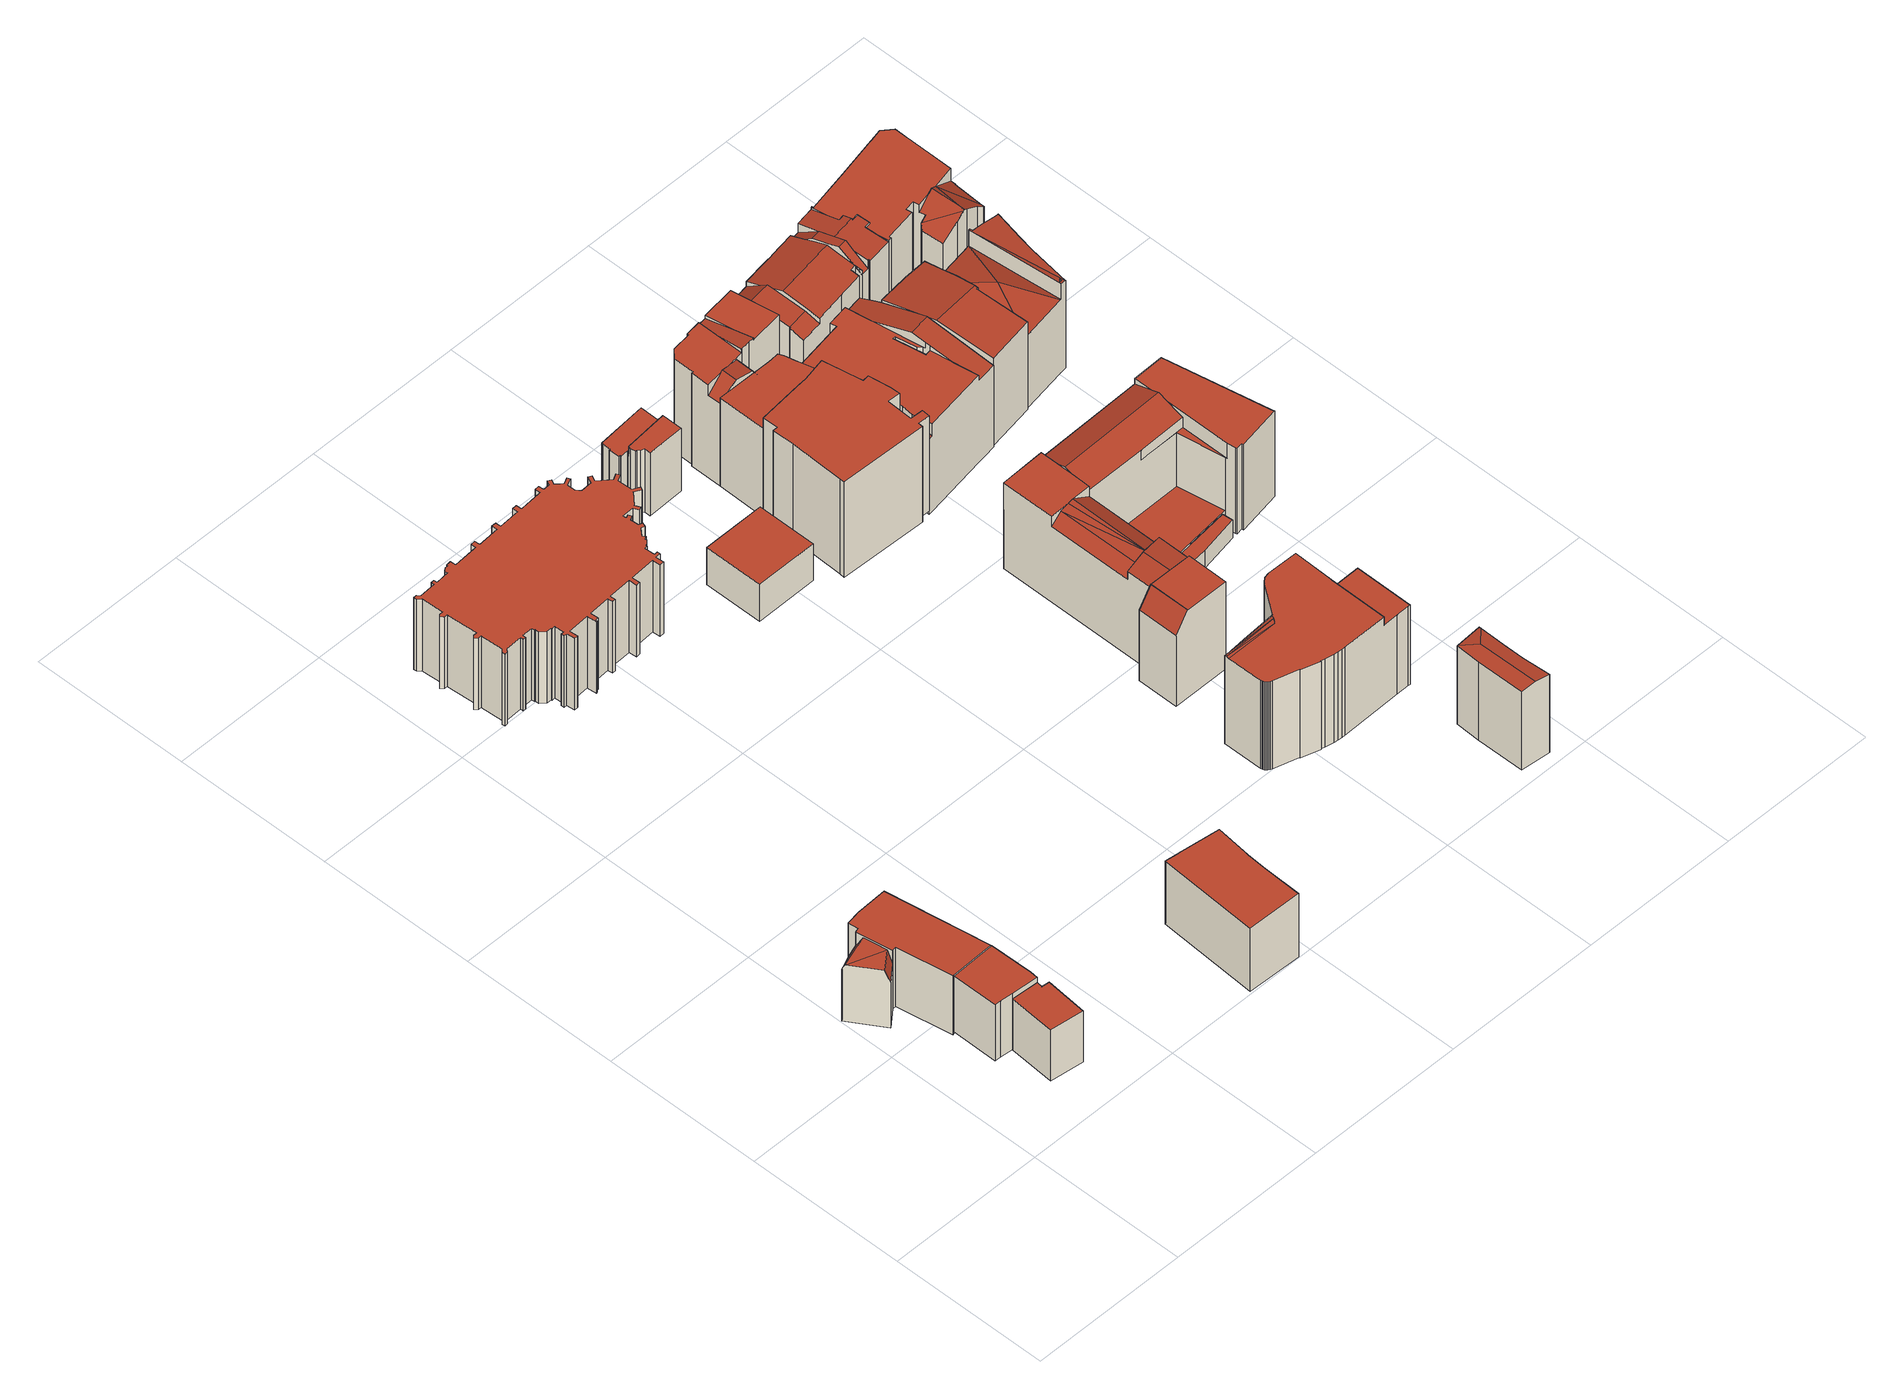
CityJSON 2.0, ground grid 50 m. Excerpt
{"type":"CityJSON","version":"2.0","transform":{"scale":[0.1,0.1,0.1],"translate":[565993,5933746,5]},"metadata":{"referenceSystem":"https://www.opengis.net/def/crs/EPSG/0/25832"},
"CityObjects":{
"building1":{"type":"Building","attributes":{"Gemeindeschluessel":"02000000","Geometrietyp2DReferenz":"3000","function":"31001_2010","roofType":"1000","measuredHeight":18.75,"storeysAboveGround":6},"geometry":[{"type":"MultiSurface","lod":"2","boundaries":[[[0,1,2,3]],[[3,2,4,5]],[[5,4,6,7]],[[8,9,6,4,2,1]],[[10,11,0,3,5,7]],[[11,10,9,8]],[[0,11,8,1]],[[10,7,6,9]]],"semantics":{"surfaces":[{"type":"WallSurface"},{"type":"RoofSurface"},{"type":"GroundSurface"}],"values":[0,0,0,1,2,0,0,0]}}]},
"building2":{"type":"Building","attributes":{"Gemeindeschluessel":"02000000","Geometrietyp2DReferenz":"3000","function":"31001_2010","roofType":"1000","measuredHeight":21.52,"storeysAboveGround":6},"geometry":[{"type":"MultiSurface","lod":"2","boundaries":[[[12,13,14,15,16,17,18]],[[19,20,13,12]],[[21,20,19]],[[22,23,20,21]],[[24,25,26]],[[27,28,29,30]],[[31,18,17,32]],[[32,17,16,33]],[[33,16,15,34]],[[35,36,37,38]],[[38,37,39,40]],[[40,39,41,42]],[[27,26,25,28]],[[43,22,21,19,12,18,31]],[[36,35,44,29,28,25,24,45]],[[46,47,43,31,32,33,34,48,49,44,35,38,40,42]],[[50,51,41,39,37,36,45,52,53,54,55]],[[50,55,14,13,20,23]],[[41,51,46,42]],[[44,49,53,52,30,29]],[[51,50,47,46]],[[52,45,24,26,27,30]],[[54,53,49,48]],[[43,47,50,23,22]],[[48,34,15,14,55,54]]],"semantics":{"surfaces":[{"type":"RoofSurface"},{"type":"WallSurface"},{"type":"GroundSurface"}],"values":[0,0,0,0,0,0,1,1,1,1,1,1,1,1,1,2,0,1,1,1,1,1,1,1,1]}}]},
"building3":{"type":"Building","attributes":{"Gemeindeschluessel":"02000000","Geometrietyp2DReferenz":"3000","function":"31001_2010","roofType":"1000","measuredHeight":20.35,"storeysAboveGround":6},"geometry":[{"type":"MultiSurface","lod":"2","boundaries":[[[56,57,58,59]],[[60,61,62,63]],[[63,62,64,65]],[[65,64,66,67]],[[67,66,57,56]],[[68,69,70,71]],[[61,60,71,70]],[[69,68,59,58]],[[59,68,71,60,63,65,67,56]],[[69,58,57,66,64,62,61,70]]],"semantics":{"surfaces":[{"type":"WallSurface"},{"type":"GroundSurface"},{"type":"RoofSurface"}],"values":[0,0,0,0,0,0,0,0,1,2]}}]},
"building4":{"type":"Building","attributes":{"Gemeindeschluessel":"02000000","Geometrietyp2DReferenz":"3000","function":"31001_2010","roofType":"1000","measuredHeight":23.06,"storeysAboveGround":6},"geometry":[{"type":"MultiSurface","lod":"2","boundaries":[[[72,73,74,75]],[[76,77,78,79]],[[79,78,80,81]],[[81,80,82,83]],[[84,74,73,82,80,78,77]],[[76,79,81,83,72,75,85]],[[85,75,74,84]],[[76,85,84,77]],[[72,83,82,73]]],"semantics":{"surfaces":[{"type":"WallSurface"},{"type":"RoofSurface"},{"type":"GroundSurface"}],"values":[0,0,0,0,1,2,0,0,0]}}]},
"building5":{"type":"Building","attributes":{"name":"St.-Petri-Kirche","Gemeindeschluessel":"02000000","Geometrietyp2DReferenz":"3000","function":"31001_3040","roofType":"1000","measuredHeight":26.15,"storeysAboveGround":1},"geometry":[{"type":"MultiSurface","lod":"2","boundaries":[[[86,87,88,89,90,91,92,93,94,95,96,97,98,99,100,101,102,103,104,105,106,107,108,109,110,111,112,113,114,115,116,117,118,119,120,121,122,123,124,125,126,127,128,129,130,131,132,133,134,135,136,137,138,139,140,141,142,143,144,145,146,147,148,149,150,151,152,153,154,155,156,157,158,159,160,161,162,163,164,165,166,167,168,169,170,171,172,173,174,175,176,177,178,179,180,181,182,183,184,185,186,187,188,189,190,191,192,193,194,195,196,197,198,199,200,201,202,203,204,205,206,207,208,209,210,211,212,213,214,215]],[[216,217,218,219,220,221,222,223,224,225,226,227,228,229,230,231,232,233,234,235,236,237,238,239,240,241,242,243,244,245,246,247,248,249,250,251,252,253,254,255,256,257,258,259,260,261,262,263,264,265,266,267,268,269,270,271,272,273,274,275,276,277,278,279,280,281,282,283,284,285,286,287,288,289,290,291,292,293,294,295,296,297,298,299,300,301,302,303,304,305,306,307,308,309,310,311,312,313,314,315,316,317,318,319,320,321,322,323,324,325,326,327,328,329,330,331,332,333,334,335,336,337,338,339,340,341,342,343,344,345]],[[345,344,87,86]],[[344,343,88,87]],[[343,342,89,88]],[[342,341,90,89]],[[341,340,91,90]],[[340,339,92,91]],[[339,338,93,92]],[[338,337,94,93]],[[337,336,95,94]],[[336,335,96,95]],[[335,334,97,96]],[[334,333,98,97]],[[333,332,99,98]],[[332,331,100,99]],[[331,330,101,100]],[[330,329,102,101]],[[329,328,103,102]],[[328,327,104,103]],[[327,326,105,104]],[[326,325,106,105]],[[325,324,107,106]],[[324,323,108,107]],[[323,322,109,108]],[[322,321,110,109]],[[321,320,111,110]],[[320,319,112,111]],[[319,318,113,112]],[[318,317,114,113]],[[317,316,115,114]],[[316,315,116,115]],[[315,314,117,116]],[[314,313,118,117]],[[313,312,119,118]],[[312,311,120,119]],[[311,310,121,120]],[[310,309,122,121]],[[309,308,123,122]],[[308,307,124,123]],[[307,306,125,124]],[[306,305,126,125]],[[305,304,127,126]],[[304,303,128,127]],[[303,302,129,128]],[[302,301,130,129]],[[301,300,131,130]],[[300,299,132,131]],[[299,298,133,132]],[[298,297,134,133]],[[297,296,135,134]],[[296,295,136,135]],[[295,294,137,136]],[[294,293,138,137]],[[293,292,139,138]],[[292,291,140,139]],[[291,290,141,140]],[[290,289,142,141]],[[289,288,143,142]],[[288,287,144,143]],[[287,286,145,144]],[[286,285,146,145]],[[285,284,147,146]],[[284,283,148,147]],[[283,282,149,148]],[[282,281,150,149]],[[281,280,151,150]],[[280,279,152,151]],[[279,278,153,152]],[[278,277,154,153]],[[277,276,155,154]],[[276,275,156,155]],[[275,274,157,156]],[[274,273,158,157]],[[273,272,159,158]],[[272,271,160,159]],[[271,270,161,160]],[[270,269,162,161]],[[269,268,163,162]],[[268,267,164,163]],[[267,266,165,164]],[[266,265,166,165]],[[265,264,167,166]],[[264,263,168,167]],[[263,262,169,168]],[[262,261,170,169]],[[261,260,171,170]],[[260,259,172,171]],[[259,258,173,172]],[[258,257,174,173]],[[257,256,175,174]],[[256,255,176,175]],[[255,254,177,176]],[[254,253,178,177]],[[253,252,179,178]],[[252,251,180,179]],[[251,250,181,180]],[[250,249,182,181]],[[249,248,183,182]],[[248,247,184,183]],[[247,246,185,184]],[[246,245,186,185]],[[245,244,187,186]],[[244,243,188,187]],[[243,242,189,188]],[[242,241,190,189]],[[241,240,191,190]],[[240,239,192,191]],[[239,238,193,192]],[[238,237,194,193]],[[237,236,195,194]],[[236,235,196,195]],[[235,234,197,196]],[[234,233,198,197]],[[233,232,199,198]],[[232,231,200,199]],[[231,230,201,200]],[[230,229,202,201]],[[229,228,203,202]],[[228,227,204,203]],[[227,226,205,204]],[[226,225,206,205]],[[225,224,207,206]],[[224,223,208,207]],[[223,222,209,208]],[[222,221,210,209]],[[221,220,211,210]],[[220,219,212,211]],[[219,218,213,212]],[[218,217,214,213]],[[217,216,215,214]],[[216,345,86,215]]],"semantics":{"surfaces":[{"type":"GroundSurface"},{"type":"RoofSurface"},{"type":"WallSurface"}],"values":[0,1,2,2,2,2,2,2,2,2,2,2,2,2,2,2,2,2,2,2,2,2,2,2,2,2,2,2,2,2,2,2,2,2,2,2,2,2,2,2,2,2,2,2,2,2,2,2,2,2,2,2,2,2,2,2,2,2,2,2,2,2,2,2,2,2,2,2,2,2,2,2,2,2,2,2,2,2,2,2,2,2,2,2,2,2,2,2,2,2,2,2,2,2,2,2,2,2,2,2,2,2,2,2,2,2,2,2,2,2,2,2,2,2,2,2,2,2,2,2,2,2,2,2,2,2,2,2,2,2,2,2]}}]},
"building6":{"type":"Building","attributes":{"Gemeindeschluessel":"02000000","Geometrietyp2DReferenz":"3000","function":"31001_3040","roofType":"1000","measuredHeight":13.48,"storeysAboveGround":4},"geometry":[{"type":"MultiSurface","lod":"2","boundaries":[[[346,347,348,349]],[[350,351,352,353]],[[350,349,348,351]],[[351,348,347,352]],[[352,347,346,353]],[[353,346,349,350]]],"semantics":{"surfaces":[{"type":"RoofSurface"},{"type":"GroundSurface"},{"type":"WallSurface"}],"values":[0,1,2,2,2,2]}}]},
"building7":{"type":"Building","attributes":{"Gemeindeschluessel":"02000000","Geometrietyp2DReferenz":"3000","function":"31001_2010","roofType":"1000","measuredHeight":22.93,"storeysAboveGround":5},"geometry":[{"type":"MultiSurface","lod":"2","boundaries":[[[354,355,356,357,358,359,360,361,362,363,364,365,366,367,368]],[[369,368,367,370]],[[370,367,366,371]],[[371,366,365,372]],[[372,365,364,373]],[[373,364,363,374]],[[375,360,359,376]],[[376,359,358,377]],[[377,358,357,378]],[[378,357,356,379]],[[379,356,355,380]],[[380,355,354,381]],[[381,354,368,369]],[[361,382,383,362]],[[384,385,386,387]],[[387,386,388,389]],[[390,391,392,393]],[[394,395,384,387,389,396,390,393,375,376,377,378,379,380,381,369,370,371,372,373,374]],[[397,388,386,385,398,399,383,382,392,391]],[[397,391,390,396]],[[388,397,396,389]],[[398,385,384,395]],[[399,398,395,394]],[[375,393,392,382,361,360]],[[394,374,363,362,383,399]]],"semantics":{"surfaces":[{"type":"RoofSurface"},{"type":"WallSurface"},{"type":"GroundSurface"}],"values":[0,1,1,1,1,1,1,1,1,1,1,1,1,1,1,1,1,2,0,1,1,1,1,1,1]}}]},
"building8":{"type":"Building","attributes":{"Gemeindeschluessel":"02000000","Geometrietyp2DReferenz":"3000","function":"31001_2010","roofType":"1000","measuredHeight":32.41,"storeysAboveGround":9},"geometry":[{"type":"MultiSurface","lod":"2","boundaries":[[[400,401,402,403]],[[404,405,400]],[[406,407,408,409]],[[409,408,410,411]],[[411,410,412,413]],[[413,412,414,415]],[[415,414,416,417]],[[417,416,418,419]],[[419,418,420,421]],[[421,420,422,423]],[[424,425,426,427]],[[428,429,430,431]],[[431,430,432,433]],[[433,432,434,435]],[[435,434,436,437]],[[437,436,438,439]],[[439,438,440,441]],[[441,440,442,443]],[[443,442,444,445]],[[446,447,448,449]],[[449,448,450,451]],[[452,453,454,455]],[[455,454,456,457]],[[458,424,459,460]],[[444,442,440,438,436,434,432,430,429,426,425,461,450,448,447,462,463,464,465,405,404,422,420,418,416,414,412,410,408,407]],[[452,455,457,428,431,433,435,437,439,441,443,445,406,409,411,413,415,417,419,421,423,466,467,468,446,449,451,469,458,460]],[[466,423,422,404,400,403]],[[458,469,461,425,424]],[[453,452,460,459]],[[469,451,450,461]],[[446,468,462,447]],[[468,467,470,463,462]],[[428,457,456,427,426,429]],[[406,445,444,407]],[[465,464,401]],[[467,466,403,402,470]],[[453,459,424,427,456,454]],[[401,464,463,470,402]],[[405,465,401,400]]],"semantics":{"surfaces":[{"type":"RoofSurface"},{"type":"WallSurface"},{"type":"GroundSurface"}],"values":[0,0,1,1,1,1,1,1,1,1,1,1,1,1,1,1,1,1,1,1,1,1,1,1,0,2,1,1,1,1,1,1,1,1,1,1,0,0,0]}}]},
"building9":{"type":"Building","attributes":{"Gemeindeschluessel":"02000000","Geometrietyp2DReferenz":"3000","function":"31001_2010","roofType":"1000","measuredHeight":34.84,"storeysAboveGround":9},"geometry":[{"type":"MultiSurface","lod":"2","boundaries":[[[471,472,473,474,475,476,477,478,479,480,481,482,483,484,485,486,487,488,489,490,491]],[[492,493,494,495,496,497,498,499,500,501,502,503,504,505,506,507,508,509,510,511,512]],[[512,511,472,471]],[[511,510,473,472]],[[510,509,474,473]],[[509,508,475,474]],[[508,507,476,475]],[[507,506,477,476]],[[506,505,478,477]],[[505,504,479,478]],[[504,503,480,479]],[[503,502,481,480]],[[502,501,482,481]],[[501,500,483,482]],[[500,499,484,483]],[[499,498,485,484]],[[498,497,486,485]],[[497,496,487,486]],[[496,495,488,487]],[[495,494,489,488]],[[494,493,490,489]],[[493,492,491,490]],[[492,512,471,491]]],"semantics":{"surfaces":[{"type":"GroundSurface"},{"type":"RoofSurface"},{"type":"WallSurface"}],"values":[0,1,2,2,2,2,2,2,2,2,2,2,2,2,2,2,2,2,2,2,2,2,2]}}]},
"building10":{"type":"Building","attributes":{"Gemeindeschluessel":"02000000","Geometrietyp2DReferenz":"3000","function":"51009_1610","roofType":"1000","measuredHeight":7.32},"geometry":[{"type":"MultiSurface","lod":"2","boundaries":[[[513,514,515,516]],[[517,518,519,520]],[[518,517,513,516]],[[517,520,514,513]],[[520,519,515,514]],[[519,518,516,515]]],"semantics":{"surfaces":[{"type":"RoofSurface"},{"type":"GroundSurface"},{"type":"WallSurface"}],"values":[0,1,2,2,2,2]}}]},
"building11":{"type":"Building","attributes":{"Gemeindeschluessel":"02000000","Geometrietyp2DReferenz":"3000","function":"31001_2010","roofType":"1000","measuredHeight":32.23,"storeysAboveGround":10},"geometry":[{"type":"MultiSurface","lod":"2","boundaries":[[[521,522,523,524,525,526,527,528,529,530,531]],[[532,533,534,535,536,537,538,539,540,541,542]],[[541,531,530,542]],[[532,529,528,533]],[[533,528,527,534]],[[534,527,526,535]],[[535,526,525,536]],[[536,525,524,537]],[[537,524,523,538]],[[538,523,522,539]],[[539,522,521,540]],[[541,540,521,531]],[[532,542,530,529]]],"semantics":{"surfaces":[{"type":"RoofSurface"},{"type":"GroundSurface"},{"type":"WallSurface"}],"values":[0,1,2,2,2,2,2,2,2,2,2,2,2]}}]},
"building12":{"type":"Building","attributes":{"Gemeindeschluessel":"02000000","Geometrietyp2DReferenz":"3000","function":"31001_2010","roofType":"3200","measuredHeight":29.2,"storeysAboveGround":7},"geometry":[{"type":"MultiSurface","lod":"2","boundaries":[[[543,544,545,546,547,548]],[[549,550,551,552]],[[553,546,545,554]],[[554,545,544,555]],[[556,549,552,557,553,554,555]],[[558,557,552,551,559]],[[560,556,555,544,543]],[[547,546,553,557,558]],[[550,549,556,560]],[[547,558,559,548]],[[550,560,543,548,559,551]]],"semantics":{"surfaces":[{"type":"RoofSurface"},{"type":"WallSurface"},{"type":"GroundSurface"}],"values":[0,1,1,1,2,1,1,1,1,0,0]}}]},
"building13":{"type":"Building","attributes":{"Gemeindeschluessel":"02000000","Geometrietyp2DReferenz":"3000","function":"31001_2010","roofType":"1000","measuredHeight":12.97,"storeysAboveGround":3},"geometry":[{"type":"MultiSurface","lod":"2","boundaries":[[[561,562,563,564]],[[564,563,565,566]],[[567,562,561,568]],[[565,567,568,566]],[[561,564,566,568]],[[563,562,567,565]]],"semantics":{"surfaces":[{"type":"WallSurface"},{"type":"GroundSurface"},{"type":"RoofSurface"}],"values":[0,0,0,0,1,2]}}]},
"building14":{"type":"Building","attributes":{"Gemeindeschluessel":"02000000","Geometrietyp2DReferenz":"3000","function":"31001_2010","roofType":"1000","measuredHeight":35.14,"storeysAboveGround":7},"geometry":[{"type":"MultiSurface","lod":"2","boundaries":[[[569,570,571,572,573]],[[574,575,576,577,578,579,580,581,582,583,584,571]],[[585,586,574,570,569]],[[587,588,586,585]],[[589,590,591,592,593,594,595,576,596]],[[593,597,598,599,600]],[[601,602,603,604,605,606,607,608,609]],[[610,611,612,613,614]],[[615,616,617,618]],[[619,620,621]],[[622,583,582,623]],[[623,582,581,624]],[[624,581,580,625]],[[625,580,579,626]],[[626,579,578,627]],[[595,577,576]],[[571,584,572]],[[617,588,587,618]],[[575,596,576]],[[593,592,597]],[[593,600,594]],[[534,628,629,533]],[[533,629,630,631]],[[619,632,633,620]],[[634,607,606,635]],[[635,606,605,636]],[[613,604,603,614]],[[536,602,601,535]],[[637,612,611,538]],[[538,611,610,537]],[[638,615,618,587,585,569,573,542]],[[536,535,534,533,631,639,640,641,638,542,622,623,624,625,626,627,642,634,635,636,637,538,537]],[[642,627,578,577,595,594,600,599]],[[575,574,586,588,617,616,589,596]],[[641,640,632,619,621,591,590]],[[634,642,599,598,643,608,607]],[[536,537,610,614,603,602]],[[637,636,605,604,613,612]],[[632,640,639,644]],[[644,639,631,630]],[[534,535,601,609,628]],[[638,641,590,589,616,615]],[[621,620,633,643,598,597,592,591]],[[574,571,570]],[[622,542,573,572,584,583]],[[644,630,629,628,609,608,643,633,632]]],"semantics":{"surfaces":[{"type":"RoofSurface"},{"type":"WallSurface"},{"type":"GroundSurface"}],"values":[0,0,0,0,0,0,0,0,0,0,1,1,1,1,1,1,1,1,1,1,1,1,1,1,1,1,1,1,1,1,1,2,1,1,1,1,1,1,1,1,1,1,1,1,1,0]}}]},
"building15":{"type":"Building","attributes":{"Gemeindeschluessel":"02000000","Geometrietyp2DReferenz":"3000","function":"31001_2010","roofType":"1000","measuredHeight":32.27,"storeysAboveGround":7},"geometry":[{"type":"MultiSurface","lod":"2","boundaries":[[[645,646,647,648,649]],[[650,651,652,653]],[[654,655,656,657]],[[658,659,660,661,662,663,664,665,666]],[[667,658,655]],[[668,669,658]],[[667,668,658]],[[670,671,667,653,652,672]],[[671,673,674,659,669,668]],[[675,676,677,678,679,662,680]],[[678,681,682,683,663,679]],[[684,685,686,687,688]],[[646,689,690,647]],[[683,664,663]],[[662,661,680]],[[674,660,659]],[[671,670,673]],[[687,676,675,688]],[[691,692,693,694]],[[694,693,695,696]],[[696,695,697,698]],[[698,697,699,700]],[[700,699,701,702]],[[681,703,682]],[[704,705,706,707]],[[708,685,684,709]],[[710,646,645,651,650,657,656,666,665,711]],[[709,684,688,675,680,661,712]],[[712,661,660,674,673,670,672,649,648,713]],[[708,709,712,713,704,707,710,711,714,691,694,696,698,700,702]],[[705,704,713,648,647,690]],[[654,657,650,653,667]],[[714,711,665,664,683,682,703,715]],[[708,702,701,716,686,685]],[[692,691,714,715]],[[677,676,687,686,716]],[[681,678,677]],[[663,662,679]],[[667,671,668]],[[659,658,669]],[[658,666,656,655]],[[645,649,672,652,651]],[[710,707,706,689,646]],[[681,677,716,701,699,697,695,693,692,715,703]],[[654,667,655]],[[705,690,689,706]]],"semantics":{"surfaces":[{"type":"RoofSurface"},{"type":"WallSurface"},{"type":"GroundSurface"}],"values":[0,0,0,0,0,0,0,0,0,0,0,0,1,1,1,1,1,1,1,1,1,1,1,1,1,1,1,1,1,2,1,1,1,1,1,1,1,1,1,1,1,1,1,0,0,0]}}]},
"building16":{"type":"Building","attributes":{"Gemeindeschluessel":"02000000","Geometrietyp2DReferenz":"3000","function":"51009_1610","roofType":"1000","measuredHeight":6.52},"geometry":[{"type":"MultiSurface","lod":"2","boundaries":[[[717,718,719,720]],[[720,719,721,722]],[[722,721,723,724]],[[718,717,725,726]],[[726,725,724,723]],[[724,725,717,720,722]],[[726,723,721,719,718]]],"semantics":{"surfaces":[{"type":"WallSurface"},{"type":"GroundSurface"},{"type":"RoofSurface"}],"values":[0,0,0,0,0,1,2]}}]},
"building17":{"type":"Building","attributes":{"Gemeindeschluessel":"02000000","Geometrietyp2DReferenz":"3000","function":"31001_2010","roofType":"1000","measuredHeight":35.11,"storeysAboveGround":7},"geometry":[{"type":"MultiSurface","lod":"2","boundaries":[[[727,728,729,730]],[[731,727,732]],[[727,731,733,734,728]],[[735,736,737,738,739,740,741,742]],[[743,744,745,746]],[[747,748,749,750]],[[742,751,735]],[[752,753,754,755]],[[755,754,756,757]],[[757,756,758,759]],[[759,758,760,761]],[[762,763,764]],[[733,765,766,734]],[[767,741,740,768]],[[768,740,739,769]],[[769,739,738,770]],[[762,771,772]],[[773,774,775,539]],[[539,775,776,538]],[[777,778,779,780,781,782,783,784,785,786,764,763,765,733,731,732,787,788]],[[783,782,781,780,779,778,777,789,790,791,792,793,794,795,743,746,796,797,798,773,539,538,799,637,747,750,800,767,768,769,770,801,784],[802,752,755,757,759,761,803]],[[775,774,804,805,806,745,744,807,808,766,765,763,762,772,760,758,756,754,753,809,810,735,751,749,748,811,812,776]],[[776,812,811,748,747,637,799,538]],[[788,813,730,729,791,790,789,777]],[[729,728,734,766,808,794,793,792,791]],[[785,784,801,770,738,737]],[[810,809,814,736,735]],[[760,772,771,803,761]],[[802,803,771,814,809,753,752]],[[749,751,742,741,767,800,750]],[[773,798,797,805,804,774]],[[796,746,745,806,805,797]],[[795,794,808,807,744,743]],[[814,771,762,764,786,785,737,736]],[[787,732,727,730,813,788]]],"semantics":{"surfaces":[{"type":"RoofSurface"},{"type":"WallSurface"},{"type":"GroundSurface"}],"values":[0,0,0,0,1,1,1,1,1,1,1,1,1,1,1,1,1,1,1,1,2,0,1,1,1,1,1,1,1,1,1,1,1,0,0]}}]},
"building18":{"type":"Building","attributes":{"Gemeindeschluessel":"02000000","Geometrietyp2DReferenz":"3000","function":"31001_2010","roofType":"1000","measuredHeight":7.52,"storeysAboveGround":1},"geometry":[{"type":"MultiSurface","lod":"2","boundaries":[[[815,816,817,818]],[[819,561,820,821]],[[819,821,815,818]],[[821,820,816,815]],[[820,561,817,816]],[[561,819,818,817]]],"semantics":{"surfaces":[{"type":"RoofSurface"},{"type":"GroundSurface"},{"type":"WallSurface"}],"values":[0,1,2,2,2,2]}}]},
"building19":{"type":"Building","attributes":{"Gemeindeschluessel":"02000000","Geometrietyp2DReferenz":"3000","function":"31001_2010","roofType":"3100","measuredHeight":34.85,"storeysAboveGround":7},"geometry":[{"type":"MultiSurface","lod":"2","boundaries":[[[822,823,824,825]],[[826,827,828,829]],[[829,828,830,831]],[[832,833,834,835]],[[835,834,836,837]],[[838,822,825,832,835,837,826,829,831]],[[839,827,826,837,836]],[[840,823,822,838,841]],[[841,838,831,830]],[[833,832,825,824]],[[841,830,828,827,839,840]],[[833,824,823,840,839,836,834]]],"semantics":{"surfaces":[{"type":"WallSurface"},{"type":"GroundSurface"},{"type":"RoofSurface"}],"values":[0,0,0,0,0,1,0,0,0,0,2,2]}}]},
"building20":{"type":"Building","attributes":{"name":"Volkshochschule","Gemeindeschluessel":"02000000","Geometrietyp2DReferenz":"3000","function":"31001_2010","roofType":"3100","measuredHeight":36.52,"storeysAboveGround":7},"geometry":[{"type":"MultiSurface","lod":"2","boundaries":[[[842,843,844,845,846]],[[847,848,849,850,843,842]],[[851,852,848,847,853,854]],[[855,856,857,858,859]],[[860,861,862,856,855]],[[863,856,862]],[[863,864,865,866,857,856]],[[867,868,869,870,871,872]],[[873,874,875,876,877,878]],[[879,880,881,882,875,874]],[[883,884,885,886,881,880]],[[876,887,888,889,890,891,892,893]],[[894,895,896,897,898,899,900,901,902,903]],[[904,905,906,907]],[[908,909,910,911,912]],[[913,909,908]],[[914,915,916,917,913,908]],[[917,918,919,909,913]],[[918,917,916]],[[920,921,910]],[[922,920,910]],[[605,859,923]],[[924,925,926,927]],[[635,854,853,634]],[[844,928,845]],[[750,861,860,929]],[[929,860,855,930]],[[878,931,873]],[[883,932,884]],[[933,934,935,936]],[[936,935,937,938]],[[938,937,939,940]],[[871,941,942,872]],[[870,869,943]],[[944,868,867,768]],[[945,892,891,946]],[[946,891,890,947]],[[876,893,877]],[[870,941,871]],[[902,948,949,903]],[[885,950,886]],[[951,901,900,952]],[[952,900,899,953]],[[927,899,898,924]],[[954,905,904,955]],[[956,957,958,959]],[[922,960,961,920]],[[962,963,964,965]],[[966,967,968,969]],[[969,968,970,971]],[[971,970,972,973]],[[942,941,870,943,958,957,954,955,974,975,976]],[[846,845,928,977,978,979,980,981,982,983,642]],[[750,984,985,986,767,987,864,863,862,861]],[[886,988,888,887,876,875,882,881]],[[989,990,991,883,880,879,874,873]],[[866,865,992,993,896,895,994,995,996,997,998]],[[999,921,920,961,1000,1001,1002,1003,1004,1005,1006]],[[1007,1008,1009,1010,1011,973,972,1012,1013,919,918,916,915]],[[971,973,1011,1010,1009,1008,1007,956,959,1014,944,768,1015,1016,767,986,985,984,750,929,930,1017,636,1018,635,634,1019,1020,642,983,982,981,980,1021,1022,945,946,947,1023,1024,1025,962,965,1026,1027,1028,951,952,953,1029,1005,1004,1003,1002,1001,1030,966,969],[1031,1032,1033,1034,1035,933,936,938,940,1036,1037,1038,1039,998,997,996,995,994]],[[844,1040,850,1041,1042,1043,990,989,873,931,979,978,977,928]],[[1044,1045,1046,1047,1048,939,937,935,934,932,883,991,990,1043,1042,1041]],[[1020,1019,634,853,847,842,846,642]],[[1045,1044,1041,850,849,848,852]],[[1038,1037,1036,940,939,1048,1047,1046]],[[858,857,866,998,1039,1038,1046]],[[979,931,878,877,893,892,945,1022,1021,980]],[[933,1035,1034,1033,1049,950,885,884,932,934]],[[1016,1015,768,867,872,942,976,1050,987,767]],[[1032,1031,994,895,894,903,949,1049,1033]],[[899,927,926,1051,1006,1005,1029,953]],[[1000,1052,967,966,1030,1001]],[[925,911,910,1053,1051,926]],[[957,914,908,912,906,905,954]],[[909,919,1013,960,922,910]],[[957,956,1007,915,914]],[[907,906,912,911,925,924,898,897]],[[1054,974,955,904,907,897,896,993]],[[948,902,901,951,1028,1027,1055]],[[1027,1026,965,964,1056,1055]],[[1057,1058,963,962,1025,1024]],[[889,1057,1024,1023,947,890]],[[1014,959,958,943,869,868,944]],[[976,975,974,1054,1059,1050]],[[636,1017,930,855,859,605]],[[1018,636,605,923,851,854,635]],[[923,859,858,1046,1045,852,851]],[[850,1040,844,843]],[[864,987,1050,1059,1054,993,992,865]],[[1013,1012,972,970,968,967,1052,1000,961,960]],[[1053,910,921,999,1006,1051]],[[988,886,950,1049,949,948,1055,1056,964,963,1058,1057,889,888]]],"semantics":{"surfaces":[{"type":"RoofSurface"},{"type":"WallSurface"},{"type":"GroundSurface"}],"values":[0,0,0,0,0,0,0,0,0,0,0,0,0,0,0,0,0,0,0,0,0,0,0,1,1,1,1,1,1,1,1,1,1,1,1,1,1,1,1,1,1,1,1,1,1,1,1,1,1,1,1,0,1,1,1,1,1,1,1,2,0,0,1,1,1,1,1,1,1,1,1,1,1,1,1,1,1,1,1,1,1,1,1,1,1,1,1,1,0,0,0,0]}}]},
"building21":{"type":"Building","attributes":{"Gemeindeschluessel":"02000000","Geometrietyp2DReferenz":"3000","function":"31001_2010","roofType":"3500","measuredHeight":32.42,"storeysAboveGround":7},"geometry":[{"type":"MultiSurface","lod":"2","boundaries":[[[1060,1061,1062,1063,1064]],[[1065,1062,1061,1066,1067,1068]],[[1069,1070,1071,1072,1062,1065]],[[1072,1073,1063,1062]],[[1074,1075,1076,1077,1078,1079,1080,1081,1082,1083]],[[1084,1085,1086,1087]],[[1087,1086,1088,1089]],[[1090,1091,1085,1084]],[[1092,1068,1067,1093]],[[1093,1067,1066,1094]],[[1095,1081,1080,1096]],[[1096,1080,1079,1097]],[[1097,1079,1078,1098]],[[1098,1078,1077,1099]],[[1099,1077,1076,1100]],[[1073,1101,1083,1063]],[[1102,1103,1104,1105]],[[1106,1107,1103,1102]],[[1105,1104,1107,1106]],[[1108,1109,1110,1111,1112,1113,1101,1073,1072,1071,1070]],[[1099,1100,1114,1115,1112,1111,1110,1109,1108,1116,1117,1092,1093,1094,1118,1119,1120,1090,1084,1087,1089,1121,1122,1123,1124,1125,1095,1096,1097,1098],[1105,1106,1102]],[[1117,1116,1108,1070,1069,1065,1068,1092]],[[1112,1115,1114,1100,1076,1075,1074,1113]],[[1081,1095,1125,1124,1126,1127,1082]],[[1118,1094,1066,1061,1060,1119]],[[1064,1063,1083,1082,1127,1128,1129]],[[1120,1119,1060,1064,1129,1091,1090]],[[1130,1131,1126,1124,1123,1122]],[[1088,1132,1130,1122,1121,1089]],[[1091,1129,1128,1127,1126,1131,1130,1132,1088,1086,1085]],[[1101,1113,1074,1083],[1104,1103,1107]]],"semantics":{"surfaces":[{"type":"RoofSurface"},{"type":"WallSurface"},{"type":"GroundSurface"}],"values":[0,0,0,0,0,1,1,1,1,1,1,1,1,1,1,1,1,1,1,1,2,1,1,1,1,1,1,1,1,0,0]}}]},
"building22":{"type":"Building","attributes":{"Gemeindeschluessel":"02000000","Geometrietyp2DReferenz":"3000","function":"31001_2010","roofType":"1000","measuredHeight":34.12,"storeysAboveGround":7},"geometry":[{"type":"MultiSurface","lod":"2","boundaries":[[[1133,1134,1135,1136,1137,1138]],[[1139,1140,1141,1142]],[[1143,1144,1145,1146,1147,1141,1140]],[[1147,1148,1149,1150,1151,1141]],[[1152,1153,1154,1155]],[[1155,1154,1156,1157]],[[1157,1156,1158,1159]],[[1159,1158,1160,1161]],[[1162,1163,1164,1165]],[[1165,1164,1166,1167]],[[1167,1166,1168,1169]],[[1151,1170,1141]],[[1171,1172,1173]],[[1174,1138,1137,1175]],[[1176,1134,1133,1177]],[[1177,1133,1138,1174]],[[1178,1146,1145,1179]],[[1179,1145,1144,1180]],[[1180,1144,1143,1181]],[[1182,1150,1149,1183]],[[1183,1149,1148,1184]],[[1185,1186,1187,1188]],[[1188,1187,1189,1190]],[[1191,1192,1186,1185]],[[1193,1194,1195,1196]],[[1181,1143,1140,1139,1135,1134,1176]],[[1182,1183,1184,1178,1179,1180,1181,1176,1177,1174,1175,1197,1198,1199,1200,1201,1193,1196,1152,1155,1157,1159,1161,1191,1185,1188,1190,1202,1162,1165,1167,1169]],[[1160,1158,1156,1154,1153,1195,1194,1203,1204,1205,1206,1172,1171,1141,1170,1168,1166,1164,1163,1207,1189,1187,1186,1192]],[[1207,1163,1162,1202]],[[1204,1203,1201,1200]],[[1178,1184,1148,1147,1146]],[[1141,1171,1142]],[[1197,1175,1137,1136,1208]],[[1205,1204,1200,1199]],[[1206,1205,1199,1198]],[[1198,1197,1208,1173,1172,1206]],[[1182,1169,1168,1170,1151,1150]],[[1160,1192,1191,1161]],[[1195,1153,1152,1196]],[[1203,1194,1193,1201]],[[1189,1207,1202,1190]],[[1135,1139,1142,1171,1173,1208,1136]]],"semantics":{"surfaces":[{"type":"RoofSurface"},{"type":"WallSurface"},{"type":"GroundSurface"}],"values":[0,0,0,0,1,1,1,1,1,1,1,1,1,1,1,1,1,1,1,1,1,1,1,1,1,1,2,0,1,1,1,1,1,1,1,1,1,1,1,1,1,0]}}]},
"building23":{"type":"Building","attributes":{"Gemeindeschluessel":"02000000","Geometrietyp2DReferenz":"3000","function":"51009_1610","roofType":"1000","measuredHeight":4.89},"geometry":[{"type":"MultiSurface","lod":"2","boundaries":[[[1209,1210,1211,1212,1213,1214,1215]],[[1216,1217,1218,1219,1220,1221,1222]],[[1223,1224,1225]],[[1226,1215,1214,1227]],[[1227,1214,1213,1228]],[[1222,1212,1211,1216]],[[1229,1210,1209,1230]],[[1230,1209,1215,1226]],[[1231,1221,1220,1232]],[[1218,1233,1234]],[[1224,1235,1236,1237,1225]],[[1237,1236,1234]],[[1238,1239,1240,1241]],[[1225,1237,1242,1223]],[[1243,1244,1245,1246]],[[1238,1241,1247,1248,1229,1230,1226,1227,1228,1231,1232,1249,1250,1243,1246,1251]],[[1233,1218,1217,1248,1247,1252]],[[1240,1239,1253,1245,1244,1242,1237,1234,1233,1252]],[[1235,1224,1223,1250,1249,1219]],[[1253,1239,1238,1251]],[[1245,1253,1251,1246]],[[1243,1250,1223,1242,1244]],[[1240,1252,1247,1241]],[[1249,1232,1220,1219]],[[1229,1248,1217,1216,1211,1210]],[[1231,1228,1213,1212,1222,1221]],[[1235,1219,1218,1234,1236]]],"semantics":{"surfaces":[{"type":"RoofSurface"},{"type":"WallSurface"},{"type":"GroundSurface"}],"values":[0,0,0,1,1,1,1,1,1,1,1,1,1,1,1,2,1,0,1,1,1,1,1,1,1,1,0]}}]}
},
"vertices":[
[307,270,10],[307,270,197],[331,268,197],[331,268,10],[318,136,197],[318,136,10],[215,150,197],[215,150,10],[309,288,197],[225,294,197],[225,294,10],[309,288,10],
[10,670,211],[109,704,211],[105,726,168],[89,721,167],[59,709,169],[32,694,178],[5,678,192],[10,669,211],[120,631,210],[64,586,210],[72,573,167],[123,614,167],[256,772,188],[255,780,188],[228,771,188],[228,771,166],[255,780,166],[254,783,166],[160,768,166],[5,678,3],[32,694,3],[59,709,3],[89,721,3],[307,451,3],[307,451,218],[307,448,218],[307,448,3],[167,443,218],[167,443,3],[164,443,218],[164,443,3],[72,573,3],[254,783,3],[256,772,218],[135,616,3],[123,614,3],[118,730,3],[114,761,3],[123,614,218],[135,616,218],[160,768,218],[114,761,218],[118,730,218],[105,726,218],
[166,298,12],[166,298,216],[167,443,216],[167,443,12],[311,313,12],[311,313,216],[309,288,216],[309,288,12],[225,294,216],[225,294,12],[186,297,216],[186,297,12],[307,448,12],[307,448,216],[309,448,216],[309,448,12],
[812,324,3],[812,324,234],[855,318,234],[855,318,3],[971,189,3],[971,189,234],[967,125,234],[967,125,3],[962,3,234],[962,3,3],[791,8,234],[791,8,3],[984,301,234],[984,301,3],
[110,2274,43],[119,2275,43],[127,2266,43],[179,2269,43],[179,2279,43],[188,2279,43],[189,2269,43],[231,2272,43],[230,2281,43],[239,2289,43],[249,2289,43],[249,2293,43],[264,2294,43],[265,2277,43],[344,2282,43],[343,2298,43],[357,2299,43],[358,2282,43],[426,2287,43],[425,2304,43],[439,2305,43],[440,2288,43],[506,2292,43],[505,2309,43],[519,2309,43],[520,2292,43],[594,2297,43],[593,2314,43],[606,2315,43],[607,2298,43],[628,2299,43],[635,2312,43],[645,2307,43],[638,2293,43],[657,2275,43],[676,2284,43],[680,2274,43],[659,2264,43],[660,2240,43],[671,2226,43],[706,2228,43],[715,2248,43],[726,2243,43],[718,2226,43],[754,2195,43],[772,2205,43],[778,2194,43],[759,2183,43],[761,2139,43],[782,2128,43],[778,2119,43],[757,2129,43],[725,2095,43],[733,2079,43],[723,2074,43],[715,2091,43],[679,2090,43],[680,2080,43],[690,2084,43],[695,2074,43],[682,2067,43],[684,2042,43],[696,2037,43],[691,2025,43],[680,2030,43],[662,2009,43],[668,1999,43],[660,1994,43],[660,1990,43],[650,1979,43],[645,1979,43],[645,1973,43],[636,1973,43],[638,1941,43],[649,1942,43],[649,1931,43],[633,1931,43],[635,1906,43],[622,1905,43],[620,1930,43],[541,1925,43],[542,1900,43],[530,1899,43],[528,1924,43],[456,1920,43],[457,1904,43],[447,1904,43],[446,1919,43],[379,1915,43],[381,1890,43],[371,1889,43],[371,1885,43],[368,1884,43],[366,1914,43],[298,1910,43],[300,1885,43],[288,1884,43],[286,1910,43],[276,1909,43],[276,1919,43],[286,1919,43],[284,1949,43],[273,1948,43],[273,1951,43],[258,1950,43],[243,1965,43],[243,1977,43],[240,1977,43],[239,1987,43],[206,1986,43],[206,1976,43],[197,1975,43],[197,1985,43],[144,1983,43],[136,1972,43],[127,1972,43],[127,1981,43],[136,1990,43],[132,2060,43],[123,2059,43],[114,2068,43],[121,2075,43],[131,2075,43],[125,2172,43],[116,2172,43],[107,2180,43],[114,2187,43],[125,2187,43],[121,2255,43],[111,2264,43],[111,2264,305],[121,2255,305],[125,2187,305],[114,2187,305],[107,2180,305],[116,2172,305],[125,2172,305],[131,2075,305],[121,2075,305],[114,2068,305],[123,2059,305],[132,2060,305],[136,1990,305],[127,1981,305],[127,1972,305],[136,1972,305],[144,1983,305],[197,1985,305],[197,1975,305],[206,1976,305],[206,1986,305],[239,1987,305],[240,1977,305],[243,1977,305],[243,1965,305],[258,1950,305],[273,1951,305],[273,1948,305],[284,1949,305],[286,1919,305],[276,1919,305],[276,1909,305],[286,1910,305],[288,1884,305],[300,1885,305],[298,1910,305],[366,1914,305],[368,1884,305],[371,1885,305],[371,1889,305],[381,1890,305],[379,1915,305],[446,1919,305],[447,1904,305],[457,1904,305],[456,1920,305],[528,1924,305],[530,1899,305],[542,1900,305],[541,1925,305],[620,1930,305],[622,1905,305],[635,1906,305],[633,1931,305],[649,1931,305],[649,1942,305],[638,1941,305],[636,1973,305],[645,1973,305],[645,1979,305],[650,1979,305],[660,1990,305],[660,1994,305],[668,1999,305],[662,2009,305],[680,2030,305],[691,2025,305],[696,2037,305],[684,2042,305],[682,2067,305],[695,2074,305],[690,2084,305],[680,2080,305],[679,2090,305],[715,2091,305],[723,2074,305],[733,2079,305],[725,2095,305],[757,2129,305],[778,2119,305],[782,2128,305],[761,2139,305],[759,2183,305],[778,2194,305],[772,2205,305],[754,2195,305],[718,2226,305],[726,2243,305],[715,2248,305],[706,2228,305],[671,2226,305],[660,2240,305],[659,2264,305],[680,2274,305],[676,2284,305],[657,2275,305],[638,2293,305],[645,2307,305],[635,2312,305],[628,2299,305],[607,2298,305],[606,2315,305],[593,2314,305],[594,2297,305],[520,2292,305],[519,2309,305],[505,2309,305],[506,2292,305],[440,2288,305],[439,2305,305],[425,2304,305],[426,2287,305],[358,2282,305],[357,2299,305],[343,2298,305],[344,2282,305],[265,2277,305],[264,2294,305],[249,2293,305],[249,2289,305],[239,2289,305],[230,2281,305],[231,2272,305],[189,2269,305],[188,2279,305],[179,2279,305],[179,2269,305],[127,2266,305],[119,2275,305],[110,2274,305],
[823,1751,193],[1018,1752,193],[1018,1937,193],[823,1936,193],[823,1936,58],[1018,1937,58],[1018,1752,58],[823,1751,58],
[861,2279,247],[865,2279,247],[865,2275,247],[889,2276,247],[885,2271,247],[885,2272,247],[883,2268,247],[883,2267,247],[1020,2279,247],[1021,2356,247],[864,2342,247],[864,2338,247],[863,2338,247],[863,2312,247],[860,2312,247],[860,2312,46],[863,2312,46],[863,2338,46],[864,2338,46],[864,2342,46],[1021,2356,46],[883,2268,46],[885,2272,46],[885,2271,46],[889,2276,46],[865,2275,46],[865,2279,46],[861,2279,46],[883,2267,276],[1020,2279,276],[904,2231,46],[904,2231,276],[894,2235,276],[894,2235,46],[886,2242,276],[886,2242,46],[883,2244,46],[883,2244,276],[880,2256,276],[880,2256,46],[1020,2214,46],[904,2212,46],[885,2241,46],[885,2241,276],[904,2212,276],[1020,2214,276],
[1353,630,346],[1530,636,346],[1360,637,344],[1353,637,344],[1353,622,344],[1521,624,344],[1373,490,22],[1373,490,344],[1369,491,344],[1369,491,22],[1366,493,344],[1366,493,22],[1362,495,344],[1362,495,22],[1360,498,344],[1360,498,22],[1357,501,344],[1357,501,22],[1356,505,344],[1356,505,22],[1355,508,344],[1355,508,22],[1354,512,344],[1354,512,22],[1729,626,312],[1729,626,344],[1728,441,344],[1728,441,312],[1583,439,22],[1583,439,344],[1574,439,344],[1574,439,22],[1560,440,344],[1560,440,22],[1547,441,344],[1547,441,22],[1520,446,344],[1520,446,22],[1508,450,344],[1508,450,22],[1507,448,344],[1507,448,22],[1449,466,344],[1449,466,22],[1449,467,344],[1449,467,22],[1605,741,22],[1605,741,344],[1618,752,344],[1618,752,22],[1635,756,344],[1635,756,22],[1825,443,22],[1825,443,312],[1819,443,312],[1819,443,22],[1778,442,312],[1778,442,22],[1729,626,22],[1826,627,312],[1826,627,22],[1733,754,344],[1539,648,344],[1538,648,344],[1537,647,344],[1522,625,344],[1353,637,22],[1427,641,22],[1539,648,22],[1733,754,22],[1427,641,344],
[1378,1975,31],[1386,1930,31],[1406,1933,31],[1416,1864,31],[1417,1833,31],[1377,1835,31],[1374,1753,31],[1414,1751,31],[1413,1726,31],[1375,1727,31],[1374,1712,31],[1099,1721,31],[1100,1736,31],[1105,1906,31],[1104,1974,31],[1118,1974,31],[1117,2022,31],[1234,2034,31],[1264,2037,31],[1289,2039,31],[1363,2054,31],[1363,2054,380],[1289,2039,380],[1264,2037,380],[1234,2034,380],[1117,2022,380],[1118,1974,380],[1104,1974,380],[1105,1906,380],[1100,1736,380],[1099,1721,380],[1374,1712,380],[1375,1727,380],[1413,1726,380],[1414,1751,380],[1374,1753,380],[1377,1835,380],[1417,1833,380],[1416,1864,380],[1406,1933,380],[1386,1930,380],[1378,1975,380],
[1615,899,118],[1619,938,118],[1533,938,118],[1533,901,118],[1615,899,45],[1533,901,45],[1533,938,45],[1619,938,45],
[1289,2039,342],[1363,2054,342],[1348,2110,342],[1342,2130,342],[1337,2153,342],[1335,2160,342],[1329,2174,342],[1321,2174,342],[1296,2172,342],[1119,2174,342],[1117,2022,342],[1296,2172,19],[1321,2174,19],[1329,2174,19],[1335,2160,19],[1337,2153,19],[1342,2130,19],[1348,2110,19],[1363,2054,19],[1289,2039,19],[1117,2022,19],[1119,2174,19],
[1864,41,297],[1909,37,291],[1903,125,291],[1903,195,291],[1905,272,291],[1861,231,297],[1816,196,5],[1816,196,291],[1819,273,291],[1819,273,5],[1903,195,5],[1903,125,5],[1909,37,5],[1817,45,5],[1905,279,5],[1905,279,290],[1821,273,292],[1817,45,291],
[1620,1289,27],[1620,1289,157],[1619,938,157],[1619,938,27],[1533,938,157],[1533,938,27],[1535,1288,157],[1535,1288,27],
[1177,2173,364],[1177,2222,364],[1170,2221,359],[1119,2215,321],[1119,2174,321],[1199,2225,359],[1257,2232,359],[1258,2323,359],[1258,2382,359],[1209,2376,359],[1210,2371,359],[1150,2364,359],[1125,2338,359],[1125,2274,359],[1119,2274,359],[1119,2215,359],[1236,2173,351],[1237,2230,351],[1257,2173,320],[1257,2232,320],[1258,2232,371],[1258,2234,370],[1287,2236,371],[1307,2238,371],[1298,2300,363],[1284,2385,352],[1258,2382,352],[1257,2232,371],[1307,2238,363],[1415,2252,363],[1391,2399,363],[1284,2385,363],[1335,2160,105],[1337,2153,104],[1338,2153,104],[1429,2152,104],[1425,2175,107],[1418,2218,112],[1421,2218,112],[1415,2251,116],[1333,2165,106],[1342,2130,100],[1348,2110,100],[1433,2124,100],[1429,2152,100],[1338,2153,100],[1263,2173,100],[1258,2232,100],[1257,2232,100],[1257,2173,100],[1308,2237,100],[1307,2238,100],[1287,2236,100],[1119,2274,19],[1125,2274,19],[1125,2338,19],[1150,2364,19],[1210,2371,19],[1209,2376,19],[1329,2174,107],[1321,2174,107],[1318,2210,112],[1318,2210,19],[1308,2237,116],[1307,2238,116],[1421,2218,19],[1418,2218,19],[1425,2175,19],[1433,2124,19],[1263,2173,19],[1310,2210,19],[1308,2237,19],[1258,2234,19],[1391,2399,19],[1415,2252,116],[1310,2210,112],
[1394,935,355],[1394,934,355],[1394,805,355],[1532,805,355],[1533,934,355],[1394,1015,345],[1394,935,345],[1464,934,354],[1464,1028,354],[1429,1021,344],[1429,1282,344],[1394,1281,315],[1394,1015,315],[1456,1283,351],[1478,1284,351],[1535,1285,351],[1535,1288,351],[1536,1343,351],[1536,1396,351],[1536,1453,351],[1395,1449,351],[1394,1281,351],[1469,1028,354],[1471,1029,354],[1473,1283,354],[1534,1040,345],[1473,1029,353],[1533,934,345],[1534,1040,315],[1535,1285,315],[1730,1290,331],[1884,1294,331],[1885,1351,350],[1885,1378,360],[1536,1369,360],[1535,1288,332],[1885,1405,350],[1885,1462,331],[1536,1453,331],[1859,1291,295],[1883,1144,295],[1884,1138,295],[1884,1294,295],[1730,1290,295],[1394,934,358],[1394,805,358],[2045,1140,37],[2045,1140,350],[2048,1130,350],[2048,1130,37],[1910,1106,350],[1910,1106,37],[1909,1111,350],[1909,1111,37],[1889,1108,350],[1889,1108,37],[1888,1112,350],[1888,1112,37],[1885,1462,350],[1351,805,37],[1351,805,294],[1352,934,294],[1352,934,37],[1883,1144,37],[1859,1291,37],[1394,934,37],[1395,1449,37],[1535,1288,37],[1532,805,37],[1984,1464,37],[1984,1464,350],[1884,1138,350],
[1872,1143,32],[1872,1143,97],[1875,1110,97],[1875,1110,32],[1751,1088,97],[1751,1088,32],[1660,1078,97],[1660,1078,32],[1660,1120,32],[1660,1120,97],
[1417,1744,313],[1416,1784,295],[1414,1751,295],[1413,1737,295],[1425,1728,294],[1415,1726,294],[1426,1728,293],[1416,1788,293],[1579,2086,338],[1597,1964,370],[1665,1975,370],[1644,2115,334],[1643,2121,332],[1640,2133,329],[1629,2177,317],[1566,2167,317],[1417,1833,19],[1417,1833,338],[1416,1864,338],[1416,1864,19],[1504,2136,19],[1504,2136,338],[1500,2156,338],[1500,2156,19],[1566,2167,338],[1602,1931,19],[1602,1931,338],[1591,1940,338],[1591,1940,19],[1580,2005,338],[1580,2005,19],[1572,2004,338],[1572,2004,19],[1589,1906,338],[1589,1906,19],[1616,1843,338],[1629,1761,338],[1629,1761,317],[1426,1728,338],[1416,1788,338],[1629,2177,19],[1640,2133,19],[1643,2121,19],[1644,2115,19],[1606,1909,355],[1606,1909,338],[1378,1975,19],[1378,1975,338],[1363,2054,338],[1348,2110,338],[1413,1726,19],[1414,1726,19],[1415,1726,19],[1425,1728,19],[1426,1728,19],[1629,1761,19],[1657,1765,19],[1694,1771,19],[1694,1771,317],[1657,1765,317],[1414,1726,293],[1413,1726,287],[1413,1733,19],[1413,1737,19],[1414,1751,19],[1416,1784,19],[1416,1788,19],[1418,1824,19],[1418,1829,19],[1406,1933,19],[1400,1978,19],[1386,1976,19],[1365,2113,19],[1566,2167,19],[1665,1975,19],[1604,1923,19],[1606,1909,19],[1386,1976,338],[1400,1978,338],[1406,1933,338],[1418,1829,338],[1418,1824,338],[1604,1923,338],[1597,1964,338],[1433,2124,338],[1365,2113,338],[1413,1733,293],[1604,1923,359],
[1883,1144,102],[1859,1291,102],[1620,1289,102],[1619,1115,102],[1619,1115,27],[1859,1291,27],[1883,1144,27],
[1644,2115,25],[1644,2115,344],[1744,2126,343],[1744,2126,25],[1823,1950,25],[1823,1950,372],[1819,1950,372],[1819,1950,25],[1843,1795,345],[1843,1795,25],[1816,2130,25],[1816,2130,344],[1819,2081,352],[1819,2081,25],[1823,2024,363],[1823,2024,25],[1694,1771,25],[1823,1960,374],[1669,1946,374],[1694,1771,343],
[1402,2335,365],[1468,2345,365],[1465,2366,350],[1458,2409,319],[1391,2399,318],[1420,2221,338],[1487,2231,338],[1476,2299,354],[1471,2328,361],[1425,2176,318],[1494,2187,318],[1421,2218,337],[1418,2218,337],[1495,2187,108],[1550,2179,127],[1592,2200,110],[1591,2203,107],[1494,2187,107],[1500,2160,108],[1500,2156,108],[1505,2157,109],[1602,2173,109],[1608,2174,107],[1607,2177,107],[1596,2175,111],[1640,2133,119],[1666,2137,119],[1701,2135,121],[1699,2148,118],[1695,2169,112],[1633,2160,112],[1658,2395,350],[1662,2374,365],[1692,2379,365],[1692,2380,364],[1683,2444,320],[1651,2439,321],[1669,2329,375],[1675,2292,384],[1703,2296,384],[1698,2334,375],[1682,2249,346],[1687,2223,324],[1712,2227,324],[1706,2271,362],[1692,2379,364],[1698,2334,371],[1777,2346,371],[1773,2372,367],[1755,2369,367],[1741,2454,354],[1683,2444,354],[1716,2221,124],[1720,2196,130],[1716,2195,130],[1717,2190,131],[1800,2203,131],[1800,2205,130],[1799,2209,129],[1795,2233,124],[1795,2235,123],[1715,2222,123],[1719,2173,137],[1803,2185,137],[1800,2203,137],[1717,2190,137],[1803,2185,162],[1823,2188,162],[1822,2195,162],[1820,2207,162],[1800,2203,162],[1815,2177,180],[1809,2148,162],[1814,2149,171],[1815,2149,173],[1818,2154,180],[1823,2150,173],[1829,2151,162],[1849,2192,134],[1847,2211,207],[1823,2188,134],[1425,2176,107],[1800,2203,107],[1820,2207,107],[1820,2208,107],[1800,2205,107],[1458,2409,338],[1500,2160,19],[1495,2187,19],[1651,2439,338],[1687,2223,339],[1686,2223,19],[1686,2223,339],[1683,2244,345],[1683,2244,19],[1665,2241,345],[1665,2241,19],[1669,2216,338],[1669,2216,19],[1695,2169,118],[1633,2160,118],[1701,2135,118],[1666,2137,19],[1741,2454,19],[1755,2369,19],[1773,2372,19],[1795,2235,354],[1715,2222,354],[1712,2227,355],[1795,2233,19],[1799,2209,19],[1800,2205,19],[1803,2185,118],[1719,2173,118],[1809,2148,19],[1809,2148,118],[1724,2134,118],[1724,2134,19],[1823,2188,145],[1849,2192,145],[1797,2346,19],[1797,2346,371],[1803,2309,365],[1803,2309,19],[1891,2178,19],[1891,2178,145],[1893,2155,145],[1893,2155,19],[1877,2154,145],[1877,2154,19],[1877,2157,145],[1877,2157,19],[1717,2190,118],[1693,2186,118],[1629,2175,118],[1544,2421,338],[1564,2424,338],[1567,2425,338],[1567,2425,19],[1564,2424,19],[1544,2421,19],[1458,2409,19],[1505,2157,19],[1602,2173,19],[1608,2174,19],[1629,2177,107],[1703,2296,366],[1662,2374,356],[1669,2329,369],[1675,2292,359],[1692,2191,107],[1716,2195,107],[1720,2196,19],[1716,2195,19],[1692,2191,19],[1607,2177,19],[1596,2175,19],[1846,2211,208],[1851,2176,145],[1851,2176,19],[1849,2192,19],[1847,2211,19],[1846,2211,19],[1846,2212,19],[1846,2212,210],[1814,2149,19],[1815,2149,19],[1823,2150,19],[1829,2151,19],[1855,2154,19],[1855,2154,145],[1829,2151,145],[1701,2135,19],[1633,2160,19],[1629,2175,19],[1494,2187,19],[1425,2176,19],[1420,2221,19],[1402,2335,19],[1651,2439,19],[1683,2444,19],[1777,2346,19],[1777,2343,19],[1778,2343,19],[1784,2306,19],[1783,2306,19],[1795,2235,19],[1820,2208,19],[1852,2176,19],[1716,2221,19],[1715,2222,19],[1715,2227,19],[1712,2227,19],[1687,2223,19],[1620,2208,19],[1600,2205,19],[1591,2203,19],[1592,2200,19],[1468,2345,356],[1476,2299,369],[1572,2314,369],[1592,2317,369],[1487,2231,350],[1494,2187,338],[1591,2203,338],[1600,2205,338],[1620,2208,338],[1715,2227,355],[1629,2175,107],[1820,2208,213],[1852,2176,145],[1820,2207,208],[1717,2190,107],[1783,2306,365],[1784,2306,365],[1777,2343,371],[1778,2343,371],[1693,2186,107],
[1819,2081,300],[1819,2071,303],[1898,1955,334],[1963,2117,297],[1818,2093,297],[1840,1811,301],[1823,2024,302],[1823,1950,299],[1819,1950,297],[1841,1804,299],[1843,1795,297],[1984,1819,297],[1989,1820,297],[1990,1820,297],[2009,1824,350],[2012,1847,350],[2028,1960,350],[2037,2009,350],[2058,2105,350],[2049,2105,350],[1999,2109,353],[1969,2109,355],[1968,2118,355],[1963,2117,355],[1814,2149,31],[1814,2149,133],[1877,2157,133],[1877,2157,31],[1877,2154,133],[1877,2154,31],[1816,2130,31],[1816,2130,133],[1819,1950,31],[1823,1950,31],[1823,2024,31],[1969,2109,31],[1999,2109,31],[2049,2105,31],[2058,2105,31],[2037,2009,31],[2028,1960,31],[1990,1820,355],[2002,1837,31],[2002,1837,351],[1994,1829,354],[1994,1829,31],[2001,1830,31],[2001,1830,352],[1843,1795,31],[1984,1819,31],[1989,1820,31],[1990,1820,31],[2009,1823,31],[2009,1823,350],[2012,1847,31],[2009,1824,31],[1841,1804,31],[1840,1811,31],[1819,2071,31],[1819,2081,31],[1818,2093,31],[1893,2155,31],[1911,2156,31],[1959,2160,31],[1966,2160,31],[1968,2118,31],[1966,2160,133],[1968,2118,133],[1963,2117,133],[1818,2093,133],[1911,2156,133],[1959,2160,133],[1893,2155,133],
[1911,2156,315],[1966,2160,351],[1992,2163,369],[1919,2241,324],[1919,2241,323],[1907,2226,315],[1996,2163,371],[1996,2164,370],[2011,2279,360],[1993,2275,371],[2007,2165,363],[2052,2172,333],[2071,2168,320],[2073,2169,319],[2074,2179,318],[2079,2276,317],[2082,2276,315],[2082,2281,315],[2082,2294,315],[1783,2306,30],[1783,2306,360],[1803,2309,360],[1803,2309,30],[1797,2346,360],[1797,2346,30],[1777,2343,360],[1777,2343,30],[1773,2372,360],[1773,2372,30],[2014,2506,30],[2014,2506,360],[2053,2515,360],[2053,2515,30],[2084,2490,360],[2084,2490,30],[2084,2449,360],[2084,2449,30],[2082,2294,360],[1976,2272,360],[1936,2263,360],[1936,2263,334],[1907,2226,30],[1919,2241,30],[1966,2160,30],[1911,2156,30],[2073,2169,30],[2071,2168,30],[2052,2172,30],[2007,2165,30],[2082,2281,30],[2082,2276,30],[2079,2276,30],[1741,2454,30],[1741,2454,360],[1745,2455,360],[1745,2455,30],[1746,2450,360],[1746,2450,30],[1755,2369,30],[1755,2369,360],[1805,2235,30],[1805,2235,360],[1795,2233,360],[1795,2233,30],[1939,2244,30],[1933,2282,30],[1902,2277,30],[1905,2258,30],[1804,2241,30],[1880,2477,30],[1804,2241,360],[1905,2258,360],[1902,2277,360],[1933,2282,360],[1880,2477,360],[1939,2244,336],
[1746,2450,96],[1900,2481,96],[2052,2515,96],[2034,2530,96],[1749,2470,96],[1751,2461,96],[1744,2460,96],[2052,2515,81],[2053,2515,81],[2060,2509,81],[2072,2525,91],[2056,2530,88],[2039,2531,83],[2034,2530,81],[2086,2515,81],[2084,2517,81],[2084,2514,81],[1744,2460,52],[1751,2461,52],[1749,2470,52],[1900,2481,52],[1746,2450,52],[2039,2531,52],[2056,2530,52],[2060,2509,96],[2079,2513,96],[2084,2517,101],[2084,2514,101],[2084,2514,96],[2098,2280,52],[2098,2280,96],[2082,2281,96],[2082,2281,52],[2086,2515,96],[2096,2502,52],[2096,2502,96],[2101,2490,96],[2101,2490,52],[2084,2490,52],[2053,2515,52],[2072,2525,52],[2086,2515,52],[2104,2477,52],[2084,2490,96],[2104,2477,96]
]}
